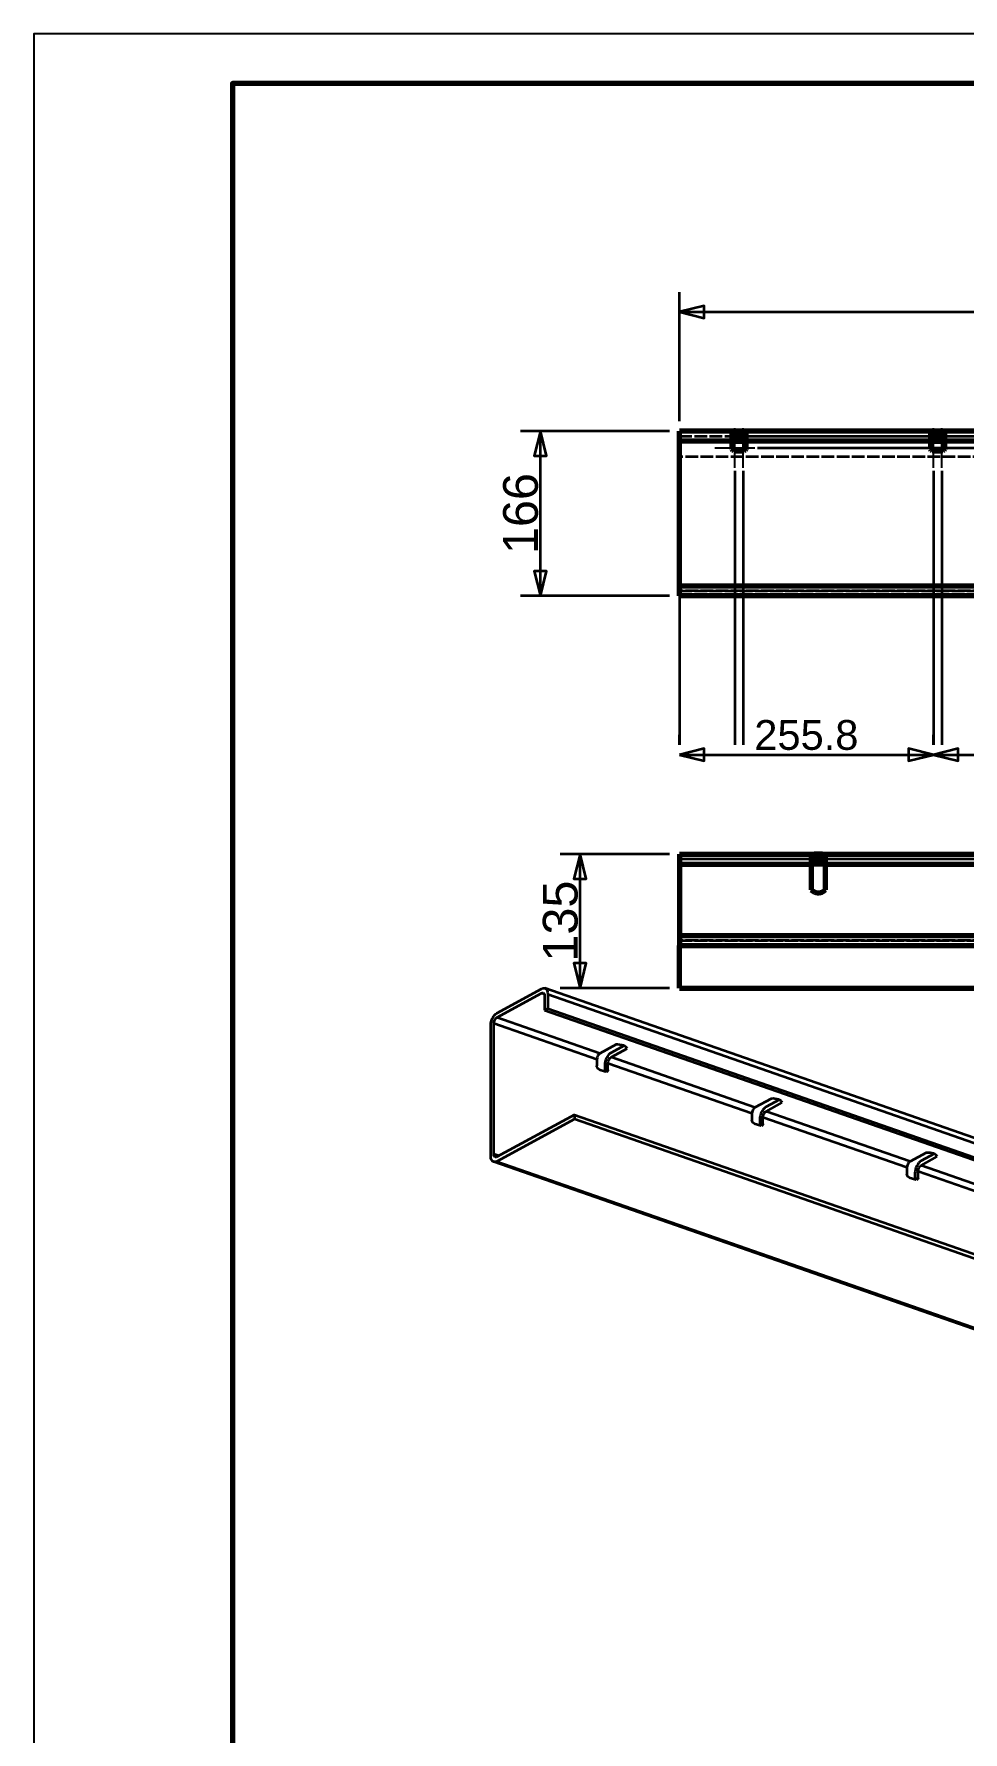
# Model space of a CAD drawing. Header units: millimetres. Extents: x 0 to 420, y 0 to 297.
# Drawn here: x 0 to 93.6, y 126 to 297 of the extents above; entities that cross this region are included whole.
import ezdxf
from ezdxf.enums import TextEntityAlignment as Align

# ---------------------------------------------------------------- set-up
doc = ezdxf.new("R2010")
doc.units = ezdxf.units.MM
doc.linetypes.add('CENTER', pattern=[5.08, 3.175, -0.635, 0.635, -0.635])
doc.linetypes.add('DASHED', pattern=[1.524, 1.27, -0.254])
doc.styles.add('GOST', font='Arial')

msp = doc.modelspace()

# ---------------------------------------------------------------- linework, layer by layer
at = {"color": 7, "lineweight": 35}
for p, q in [((65, 258), (65, 271)), ((65, 269), (265, 269)), ((64, 257), (49, 257)), ((51, 240.4), (51, 257)), ((72.88, 255.3), (280, 255.3)), ((73.72, 255.3), (280, 255.3)), ((92.88, 255.3), (280, 255.3)), ((70.58, 253), (70.58, 225.4)), ((71.42, 253), (71.42, 225.4)), ((90.58, 253), (90.58, 225.4)), ((91.42, 253), (91.42, 225.4)), ((64, 240.4), (49, 240.4)), ((65, 240.4), (65, 225.4)), ((65, 225.4), (65, 226.4)), ((90.58, 225.4), (90.58, 226.4)), ((90.58, 225.4), (90.58, 226.4)), ((65, 224.4), (90.58, 224.4)), ((90.58, 224.4), (250.58, 224.4)), ((64, 214.4), (53, 214.4)), ((55, 200.9), (55, 214.4)), ((64, 200.9), (53, 200.9))]:
    msp.add_line(p, q, dxfattribs=at)
at = {"color": 1, "lineweight": 70}
for p, q in [((65, 256.99), (65, 257)), ((70.28, 257), (65, 257)), ((70.28, 257), (65, 257)), ((65, 256.97), (65, 256.99)), ((65, 256.94), (65, 256.97)), ((65, 256.9), (65, 256.94)), ((65, 256.85), (65, 256.9)), ((65, 256.78), (65, 256.85)), ((65, 256.71), (65, 256.78)), ((65, 256.62), (65, 256.71)), ((65, 256.53), (65, 256.62)), ((70.37, 257), (70.28, 257)), ((70.28, 257), (70.28, 256.99)), ((70.28, 256.99), (70.28, 256.97)), ((70.28, 256.97), (70.28, 256.94)), ((70.28, 256.94), (70.28, 256.9)), ((70.28, 256.9), (70.28, 256.85)), ((70.28, 256.85), (70.28, 256.78)), ((70.28, 256.78), (70.28, 256.71)), ((70.28, 256.71), (70.28, 256.62)), ((70.28, 256.62), (70.28, 256.53)), ((70.46, 257), (70.37, 257)), ((70.56, 257), (70.46, 257)), ((70.66, 257), (70.56, 257)), ((70.77, 257), (70.66, 257)), ((70.89, 257), (70.77, 257)), ((71, 257), (70.89, 257)), ((71.11, 257), (71, 257)), ((71.23, 257), (71.11, 257)), ((71.34, 257), (71.23, 257)), ((71.44, 257), (71.34, 257)), ((71.54, 257), (71.44, 257)), ((71.63, 257), (71.54, 257)), ((71.72, 257), (71.63, 257)), ((90.28, 257), (71.72, 257)), ((90.28, 257), (71.72, 257)), ((71.72, 256.99), (71.72, 257)), ((71.72, 256.97), (71.72, 256.99)), ((71.72, 256.94), (71.72, 256.97)), ((71.72, 256.9), (71.72, 256.94)), ((71.72, 256.85), (71.72, 256.9)), ((71.72, 256.78), (71.72, 256.85)), ((71.72, 256.71), (71.72, 256.78)), ((71.72, 256.62), (71.72, 256.71)), ((71.72, 256.53), (71.72, 256.62)), ((90.37, 257), (90.28, 257)), ((90.28, 257), (90.28, 256.99)), ((90.28, 256.99), (90.28, 256.97)), ((90.28, 256.97), (90.28, 256.94)), ((90.28, 256.94), (90.28, 256.9)), ((90.28, 256.9), (90.28, 256.85)), ((90.28, 256.85), (90.28, 256.78)), ((90.28, 256.78), (90.28, 256.71)), ((90.28, 256.71), (90.28, 256.62)), ((90.28, 256.62), (90.28, 256.53)), ((90.46, 257), (90.37, 257)), ((90.56, 257), (90.46, 257)), ((90.66, 257), (90.56, 257)), ((90.77, 257), (90.66, 257)), ((90.89, 257), (90.77, 257)), ((91, 257), (90.89, 257)), ((91.11, 257), (91, 257)), ((91.23, 257), (91.11, 257)), ((91.34, 257), (91.23, 257)), ((91.44, 257), (91.34, 257)), ((91.54, 257), (91.44, 257)), ((91.63, 257), (91.54, 257)), ((91.72, 257), (91.63, 257)), ((110.28, 257), (91.72, 257)), ((110.28, 257), (91.72, 257)), ((91.72, 256.99), (91.72, 257)), ((91.72, 256.97), (91.72, 256.99)), ((91.72, 256.94), (91.72, 256.97)), ((91.72, 256.9), (91.72, 256.94)), ((91.72, 256.85), (91.72, 256.9)), ((91.72, 256.78), (91.72, 256.85)), ((91.72, 256.71), (91.72, 256.78)), ((91.72, 256.62), (91.72, 256.71)), ((91.72, 256.53), (91.72, 256.62)), ((65, 256.43), (65, 256.53)), ((65, 256.33), (65, 256.43)), ((65, 256.22), (65, 256.33)), ((65, 256.11), (65, 256.22)), ((65, 256), (65, 256.11)), ((65, 241.4), (65, 256)), ((70.28, 256), (65, 256)), ((70.28, 256.53), (70.28, 256.43)), ((70.28, 256.5), (70.37, 256.5)), ((70.28, 256.43), (70.28, 256.33)), ((70.28, 256.33), (70.28, 256.22)), ((70.28, 256.22), (70.28, 256.11)), ((70.28, 256.11), (70.28, 256)), ((70.28, 256), (70.28, 255.3)), ((70.28, 256), (71.72, 256)), ((70.3, 255.19), (70.28, 255.3)), ((70.37, 255.09), (70.3, 255.19)), ((70.37, 256.5), (70.46, 256.5)), ((70.47, 255.02), (70.37, 255.09)), ((70.46, 256.5), (70.56, 256.5)), ((70.58, 255), (70.47, 255.02)), ((70.56, 256.5), (70.66, 256.5)), ((70.58, 255), (71.42, 255)), ((70.66, 256.5), (70.77, 256.5)), ((70.77, 256.5), (70.89, 256.5)), ((70.89, 256.5), (71, 256.5)), ((71, 256.5), (71.11, 256.5)), ((71.11, 256.5), (71.23, 256.5)), ((71.23, 256.5), (71.34, 256.5)), ((71.34, 256.5), (71.44, 256.5)), ((71.53, 255.02), (71.42, 255)), ((71.44, 256.5), (71.54, 256.5)), ((71.63, 255.09), (71.53, 255.02)), ((71.54, 256.5), (71.63, 256.5)), ((71.63, 256.5), (71.72, 256.5)), ((71.7, 255.19), (71.63, 255.09)), ((71.72, 255.3), (71.7, 255.19)), ((71.72, 256.43), (71.72, 256.53)), ((71.72, 256.33), (71.72, 256.43)), ((71.72, 256.22), (71.72, 256.33)), ((71.72, 256.11), (71.72, 256.22)), ((71.72, 256), (71.72, 256.11)), ((71.72, 255.3), (71.72, 256)), ((90.28, 256), (71.72, 256)), ((90.28, 256.53), (90.28, 256.43)), ((90.28, 256.5), (90.37, 256.5)), ((90.28, 256.43), (90.28, 256.33)), ((90.28, 256.33), (90.28, 256.22)), ((90.28, 256.22), (90.28, 256.11)), ((90.28, 256.11), (90.28, 256)), ((90.28, 256), (90.28, 255.3)), ((90.28, 256), (91.72, 256)), ((90.3, 255.19), (90.28, 255.3)), ((90.37, 255.09), (90.3, 255.19)), ((90.37, 256.5), (90.46, 256.5)), ((90.47, 255.02), (90.37, 255.09)), ((90.46, 256.5), (90.56, 256.5)), ((90.58, 255), (90.47, 255.02)), ((90.56, 256.5), (90.66, 256.5)), ((90.58, 255), (91.42, 255)), ((90.66, 256.5), (90.77, 256.5)), ((90.77, 256.5), (90.89, 256.5)), ((90.89, 256.5), (91, 256.5)), ((91, 256.5), (91.11, 256.5)), ((91.11, 256.5), (91.23, 256.5)), ((91.23, 256.5), (91.34, 256.5)), ((91.34, 256.5), (91.44, 256.5)), ((91.53, 255.02), (91.42, 255)), ((91.44, 256.5), (91.54, 256.5)), ((91.63, 255.09), (91.53, 255.02)), ((91.54, 256.5), (91.63, 256.5)), ((91.63, 256.5), (91.72, 256.5)), ((91.7, 255.19), (91.63, 255.09)), ((91.72, 255.3), (91.7, 255.19)), ((91.72, 256.43), (91.72, 256.53)), ((91.72, 256.33), (91.72, 256.43)), ((91.72, 256.22), (91.72, 256.33)), ((91.72, 256.11), (91.72, 256.22)), ((91.72, 256), (91.72, 256.11)), ((91.72, 255.3), (91.72, 256)), ((110.28, 256), (91.72, 256)), ((65, 241.29), (65, 241.4)), ((265, 241.4), (65, 241.4)), ((65, 241.18), (65, 241.29)), ((65, 241.07), (65, 241.18)), ((65, 240.97), (65, 241.07)), ((65, 240.87), (65, 240.97)), ((65, 240.78), (65, 240.87)), ((65, 240.69), (65, 240.78)), ((65, 240.62), (65, 240.69)), ((65, 240.55), (65, 240.62)), ((65, 240.5), (65, 240.55)), ((65, 240.46), (65, 240.5)), ((65, 240.43), (65, 240.46)), ((65, 240.41), (65, 240.43)), ((65, 240.4), (65, 240.41)), ((265, 240.4), (65, 240.4)), ((65, 214.4), (78.28, 214.4)), ((65, 214.4), (65, 214.39)), ((65, 214.39), (65, 214.37)), ((65, 214.37), (65, 214.34)), ((65, 214.34), (65, 214.3)), ((65, 214.3), (65, 214.25)), ((65, 214.25), (65, 214.18)), ((65, 214.18), (65, 214.11)), ((65, 214.11), (65, 214.02)), ((65, 214.02), (65, 213.93)), ((65, 213.93), (65, 213.83)), ((65, 213.83), (65, 213.73)), ((78.28, 214.4), (78.28, 214.4)), ((78.28, 214.4), (78.29, 214.4)), ((78.28, 214.4), (78.28, 214.39)), ((78.28, 214.39), (78.28, 214.37)), ((78.28, 214.37), (78.28, 214.34)), ((78.28, 214.34), (78.28, 214.3)), ((78.28, 214.3), (78.28, 214.25)), ((78.28, 214.25), (78.28, 214.18)), ((78.28, 214.18), (78.28, 214.11)), ((78.28, 214.11), (78.28, 214.02)), ((78.28, 214.02), (78.28, 213.93)), ((78.28, 213.93), (78.28, 213.83)), ((78.29, 213.9), (78.28, 213.9)), ((78.28, 213.9), (78.28, 213.9)), ((78.28, 213.83), (78.28, 213.73)), ((78.29, 214.4), (78.3, 214.4)), ((78.3, 213.9), (78.29, 213.9)), ((78.3, 214.4), (78.31, 214.4)), ((78.31, 213.9), (78.3, 213.9)), ((78.31, 214.4), (78.33, 214.4)), ((78.33, 213.9), (78.31, 213.9)), ((78.33, 214.4), (78.35, 214.4)), ((78.35, 213.9), (78.33, 213.9)), ((78.35, 214.4), (78.37, 214.4)), ((78.37, 213.9), (78.35, 213.9)), ((78.37, 214.4), (78.39, 214.4)), ((78.39, 213.9), (78.37, 213.9)), ((78.39, 214.4), (78.42, 214.4)), ((78.42, 213.9), (78.39, 213.9)), ((78.42, 214.4), (78.45, 214.4)), ((78.45, 213.9), (78.42, 213.9)), ((78.45, 214.4), (78.48, 214.4)), ((78.48, 213.9), (78.45, 213.9)), ((78.48, 214.4), (78.51, 214.4)), ((78.51, 213.9), (78.48, 213.9)), ((78.51, 214.4), (78.55, 214.4)), ((78.55, 213.9), (78.51, 213.9)), ((78.55, 214.4), (78.58, 214.4)), ((78.58, 213.9), (78.55, 213.9)), ((79.42, 214.4), (78.58, 214.4)), ((78.58, 214.4), (78.58, 213.9)), ((78.58, 213.9), (79.42, 213.9)), ((79.42, 214.4), (79.45, 214.4)), ((79.42, 213.9), (79.42, 214.4)), ((79.45, 213.9), (79.42, 213.9)), ((79.45, 214.4), (79.49, 214.4)), ((79.49, 213.9), (79.45, 213.9)), ((79.49, 214.4), (79.52, 214.4)), ((79.52, 213.9), (79.49, 213.9)), ((79.52, 214.4), (79.55, 214.4)), ((79.55, 213.9), (79.52, 213.9)), ((79.55, 214.4), (79.58, 214.4)), ((79.58, 213.9), (79.55, 213.9)), ((79.58, 214.4), (79.61, 214.4)), ((79.61, 213.9), (79.58, 213.9)), ((79.61, 214.4), (79.63, 214.4)), ((79.63, 213.9), (79.61, 213.9)), ((79.63, 214.4), (79.65, 214.4)), ((79.65, 213.9), (79.63, 213.9)), ((79.65, 214.4), (79.67, 214.4)), ((79.67, 213.9), (79.65, 213.9)), ((79.67, 214.4), (79.69, 214.4)), ((79.69, 213.9), (79.67, 213.9)), ((79.69, 214.4), (79.7, 214.4)), ((79.7, 213.9), (79.69, 213.9)), ((79.7, 214.4), (79.71, 214.4)), ((79.71, 213.9), (79.7, 213.9)), ((79.71, 214.4), (79.72, 214.4)), ((79.72, 213.9), (79.71, 213.9)), ((79.72, 214.4), (79.72, 214.4)), ((79.72, 214.39), (79.72, 214.4)), ((79.72, 214.4), (98.28, 214.4)), ((79.72, 214.37), (79.72, 214.39)), ((79.72, 214.34), (79.72, 214.37)), ((79.72, 214.3), (79.72, 214.34)), ((79.72, 214.25), (79.72, 214.3)), ((79.72, 214.18), (79.72, 214.25)), ((79.72, 214.11), (79.72, 214.18)), ((79.72, 214.02), (79.72, 214.11)), ((79.72, 213.93), (79.72, 214.02)), ((79.72, 213.83), (79.72, 213.93)), ((79.72, 213.9), (79.72, 213.9)), ((79.72, 213.73), (79.72, 213.83)), ((65, 213.73), (65, 213.62)), ((65, 213.62), (65, 213.51)), ((65, 213.51), (65, 213.4)), ((65, 213.4), (65, 206.2)), ((65, 213.4), (78.28, 213.4)), ((78.28, 213.73), (78.28, 213.62)), ((78.28, 213.62), (78.28, 213.51)), ((78.28, 213.51), (78.28, 213.4)), ((78.28, 213.4), (78.28, 210.8)), ((79.72, 213.4), (78.28, 213.4)), ((79.72, 213.62), (79.72, 213.73)), ((79.72, 213.51), (79.72, 213.62)), ((79.72, 213.4), (79.72, 213.51)), ((79.72, 210.8), (79.72, 213.4)), ((79.72, 213.4), (98.28, 213.4)), ((78.28, 210.8), (78.46, 210.66)), ((78.46, 210.66), (78.66, 210.56)), ((78.66, 210.56), (78.89, 210.51)), ((78.89, 210.51), (79.11, 210.51)), ((79.11, 210.51), (79.34, 210.56)), ((79.34, 210.56), (79.54, 210.66)), ((79.54, 210.66), (79.72, 210.8)), ((65, 206.2), (65, 206.09)), ((65, 206.2), (265, 206.2)), ((65, 206.09), (65, 205.98)), ((65, 205.98), (65, 205.87)), ((65, 205.87), (65, 205.77)), ((65, 205.77), (65, 205.67)), ((65, 205.67), (65, 205.58)), ((65, 205.58), (65, 205.49)), ((65, 205.49), (65, 205.42)), ((65, 205.42), (65, 205.35)), ((65, 205.35), (65, 205.3)), ((65, 205.3), (65, 205.26)), ((65, 205.26), (65, 205.23)), ((65, 205.23), (65, 205.21)), ((65, 205.21), (65, 205.2)), ((65, 200.9), (65, 205.2)), ((65, 205.2), (265, 205.2)), ((65, 200.9), (265, 200.9))]:
    msp.add_line(p, q, dxfattribs=at)
at = {"color": 5, "linetype": 'DASHED', "lineweight": 35}
for p, q in [((65, 257), (65, 256.99)), ((65, 256.99), (65, 256.97)), ((65, 256.97), (65, 256.94)), ((65, 256.94), (65, 256.9)), ((65, 256.9), (65, 256.85)), ((65, 256.85), (65, 256.78)), ((65, 256.78), (65, 256.71)), ((65, 256.71), (65, 256.62)), ((65, 256.62), (65, 256.53)), ((71.72, 257), (70.28, 257)), ((70.28, 257), (70.28, 256.5)), ((71.72, 257), (71.72, 256.5)), ((91.72, 257), (90.28, 257)), ((90.28, 257), (90.28, 256.5)), ((91.72, 257), (91.72, 256.5)), ((65, 256.53), (65, 256.43)), ((65, 256.5), (65, 256.5)), ((65, 256.5), (65, 256.49)), ((65, 256.49), (65, 256.5)), ((65, 256.5), (65, 256.5)), ((65, 256.5), (70.28, 256.5)), ((65, 256.5), (265, 256.5)), ((65, 256.49), (65, 256.47)), ((65, 256.47), (65, 256.49)), ((65, 256.47), (65, 256.45)), ((65, 256.45), (65, 256.47)), ((65, 256.45), (65, 256.42)), ((65, 256.42), (65, 256.45)), ((65, 256.43), (65, 256.33)), ((65, 256.42), (65, 256.39)), ((65, 256.39), (65, 256.42)), ((65, 256.39), (65, 256.35)), ((65, 256.35), (65, 256.39)), ((65, 256.35), (65, 256.31)), ((65, 256.31), (65, 256.35)), ((65, 256.33), (65, 256.22)), ((65, 256.31), (65, 256.27)), ((65, 256.27), (65, 256.31)), ((65, 256.27), (65, 256.22)), ((65, 256.22), (65, 256.27)), ((65, 256.22), (65, 256.17)), ((65, 256.17), (65, 256.22)), ((65, 256.22), (65, 256.11)), ((65, 256.17), (65, 256.11)), ((65, 256.11), (65, 256.17)), ((65, 256.11), (65, 256.06)), ((65, 256.06), (65, 256.11)), ((65, 256.11), (65, 256)), ((65, 256.06), (65, 256)), ((65, 256), (65, 256.06)), ((65, 256), (65, 241.4)), ((65, 254.4), (65, 256)), ((65, 256), (65, 254.4)), ((70.28, 256.49), (70.28, 256.5)), ((70.28, 256.5), (70.28, 256.5)), ((70.28, 256.47), (70.28, 256.49)), ((70.28, 256.45), (70.28, 256.47)), ((70.28, 256.42), (70.28, 256.45)), ((70.28, 256.39), (70.28, 256.42)), ((70.28, 256.35), (70.28, 256.39)), ((70.28, 256.31), (70.28, 256.35)), ((70.28, 256.27), (70.28, 256.31)), ((70.28, 256.22), (70.28, 256.27)), ((70.28, 256.17), (70.28, 256.22)), ((70.28, 256.11), (70.28, 256.17)), ((70.28, 256.06), (70.28, 256.11)), ((70.28, 256), (70.28, 256.06)), ((70.28, 255.3), (70.28, 256)), ((70.28, 255.3), (70.3, 255.19)), ((70.3, 255.19), (70.37, 255.09)), ((70.37, 255.09), (70.47, 255.02)), ((70.47, 255.02), (70.58, 255)), ((71.42, 255), (70.58, 255)), ((71.42, 255), (71.53, 255.02)), ((71.53, 255.02), (71.63, 255.09)), ((71.63, 255.09), (71.7, 255.19)), ((71.7, 255.19), (71.72, 255.3)), ((71.72, 256.5), (71.72, 256.5)), ((71.72, 256.5), (71.72, 256.49)), ((71.72, 256.5), (90.28, 256.5)), ((71.72, 256.49), (71.72, 256.47)), ((71.72, 256.47), (71.72, 256.45)), ((71.72, 256.45), (71.72, 256.42)), ((71.72, 256.42), (71.72, 256.39)), ((71.72, 256.39), (71.72, 256.35)), ((71.72, 256.35), (71.72, 256.31)), ((71.72, 256.31), (71.72, 256.27)), ((71.72, 256.27), (71.72, 256.22)), ((71.72, 256.22), (71.72, 256.17)), ((71.72, 256.17), (71.72, 256.11)), ((71.72, 256.11), (71.72, 256.06)), ((71.72, 256.06), (71.72, 256)), ((71.72, 256), (71.72, 255.3)), ((90.28, 256.49), (90.28, 256.5)), ((90.28, 256.5), (90.28, 256.5)), ((90.28, 256.47), (90.28, 256.49)), ((90.28, 256.45), (90.28, 256.47)), ((90.28, 256.42), (90.28, 256.45)), ((90.28, 256.39), (90.28, 256.42)), ((90.28, 256.35), (90.28, 256.39)), ((90.28, 256.31), (90.28, 256.35)), ((90.28, 256.27), (90.28, 256.31)), ((90.28, 256.22), (90.28, 256.27)), ((90.28, 256.17), (90.28, 256.22)), ((90.28, 256.11), (90.28, 256.17)), ((90.28, 256.06), (90.28, 256.11)), ((90.28, 256), (90.28, 256.06)), ((90.28, 255.3), (90.28, 256)), ((90.28, 255.3), (90.3, 255.19)), ((90.3, 255.19), (90.37, 255.09)), ((90.37, 255.09), (90.47, 255.02)), ((90.47, 255.02), (90.58, 255)), ((91.42, 255), (90.58, 255)), ((91.42, 255), (91.53, 255.02)), ((91.53, 255.02), (91.63, 255.09)), ((91.63, 255.09), (91.7, 255.19)), ((91.7, 255.19), (91.72, 255.3)), ((91.72, 256.5), (91.72, 256.5)), ((91.72, 256.5), (91.72, 256.49)), ((91.72, 256.5), (110.28, 256.5)), ((91.72, 256.49), (91.72, 256.47)), ((91.72, 256.47), (91.72, 256.45)), ((91.72, 256.45), (91.72, 256.42)), ((91.72, 256.42), (91.72, 256.39)), ((91.72, 256.39), (91.72, 256.35)), ((91.72, 256.35), (91.72, 256.31)), ((91.72, 256.31), (91.72, 256.27)), ((91.72, 256.27), (91.72, 256.22)), ((91.72, 256.22), (91.72, 256.17)), ((91.72, 256.17), (91.72, 256.11)), ((91.72, 256.11), (91.72, 256.06)), ((91.72, 256.06), (91.72, 256)), ((91.72, 256), (91.72, 255.3)), ((265, 254.4), (65, 254.4)), ((265, 254.4), (65, 254.4)), ((65, 241.4), (65, 241.34)), ((65, 241.34), (65, 241.29)), ((65, 241.29), (65, 241.23)), ((65, 241.23), (65, 241.18)), ((65, 241.18), (65, 241.13)), ((65, 241.13), (65, 241.09)), ((65, 241.09), (65, 241.05)), ((65, 241.05), (65, 241.01)), ((65, 241.01), (65, 240.98)), ((65, 240.98), (65, 240.95)), ((65, 240.95), (65, 240.93)), ((65, 240.93), (65, 240.91)), ((65, 240.91), (65, 240.9)), ((65, 240.9), (65, 240.4)), ((65, 240.9), (65, 240.9)), ((65, 240.9), (265, 240.9)), ((265, 240.9), (65, 240.9)), ((65, 240.4), (265, 240.4)), ((65, 214.4), (265, 214.4)), ((65, 214.39), (65, 214.4)), ((65, 213.9), (65, 214.4)), ((65, 213.9), (65, 214.4)), ((65, 214.37), (65, 214.39)), ((65, 214.34), (65, 214.37)), ((65, 214.3), (65, 214.34)), ((65, 214.25), (65, 214.3)), ((65, 214.18), (65, 214.25)), ((65, 214.11), (65, 214.18)), ((65, 214.02), (65, 214.11)), ((65, 213.93), (65, 214.02)), ((65, 213.83), (65, 213.93)), ((265, 213.9), (65, 213.9)), ((78.28, 213.9), (65, 213.9)), ((65, 213.89), (65, 213.9)), ((65, 213.9), (65, 213.9)), ((65, 213.9), (65, 213.9)), ((65, 213.9), (65, 213.89)), ((65, 213.87), (65, 213.89)), ((65, 213.89), (65, 213.87)), ((65, 213.85), (65, 213.87)), ((65, 213.87), (65, 213.85)), ((65, 213.82), (65, 213.85)), ((65, 213.85), (65, 213.82)), ((65, 213.73), (65, 213.83)), ((65, 213.79), (65, 213.82)), ((65, 213.82), (65, 213.79)), ((65, 213.75), (65, 213.79)), ((65, 213.79), (65, 213.75)), ((78.28, 213.9), (78.28, 214.4)), ((78.28, 213.89), (78.28, 213.9)), ((78.28, 213.9), (78.28, 213.9)), ((78.28, 213.87), (78.28, 213.89)), ((78.28, 213.85), (78.28, 213.87)), ((78.28, 213.82), (78.28, 213.85)), ((78.28, 213.79), (78.28, 213.82)), ((78.28, 213.75), (78.28, 213.79)), ((79.72, 214.4), (79.72, 213.9)), ((98.28, 213.9), (79.72, 213.9)), ((79.72, 213.9), (79.72, 213.9)), ((79.72, 213.9), (79.72, 213.89)), ((79.72, 213.89), (79.72, 213.87)), ((79.72, 213.87), (79.72, 213.85)), ((79.72, 213.85), (79.72, 213.82)), ((79.72, 213.82), (79.72, 213.79)), ((79.72, 213.79), (79.72, 213.75)), ((65, 213.71), (65, 213.75)), ((65, 213.75), (65, 213.71)), ((65, 213.62), (65, 213.73)), ((65, 213.67), (65, 213.71)), ((65, 213.71), (65, 213.67)), ((65, 213.62), (65, 213.67)), ((65, 213.67), (65, 213.62)), ((65, 213.57), (65, 213.62)), ((65, 213.51), (65, 213.62)), ((65, 213.62), (65, 213.57)), ((65, 213.51), (65, 213.57)), ((65, 213.57), (65, 213.51)), ((65, 213.46), (65, 213.51)), ((65, 213.4), (65, 213.51)), ((65, 213.51), (65, 213.46)), ((65, 213.4), (65, 213.46)), ((65, 213.46), (65, 213.4)), ((65, 205.2), (65, 213.4)), ((65, 200.9), (65, 213.4)), ((65, 213.4), (65, 206.2)), ((78.28, 213.71), (78.28, 213.75)), ((78.28, 213.67), (78.28, 213.71)), ((78.28, 213.62), (78.28, 213.67)), ((78.28, 213.57), (78.28, 213.62)), ((78.28, 213.51), (78.28, 213.57)), ((78.28, 213.46), (78.28, 213.51)), ((78.28, 213.4), (78.28, 213.46)), ((78.28, 210.8), (78.28, 213.4)), ((79.72, 213.75), (79.72, 213.71)), ((79.72, 213.71), (79.72, 213.67)), ((79.72, 213.67), (79.72, 213.62)), ((79.72, 213.62), (79.72, 213.57)), ((79.72, 213.57), (79.72, 213.51)), ((79.72, 213.51), (79.72, 213.46)), ((79.72, 213.46), (79.72, 213.4)), ((79.72, 213.4), (79.72, 210.8)), ((78.46, 210.66), (78.28, 210.8)), ((78.66, 210.56), (78.46, 210.66)), ((78.89, 210.51), (78.66, 210.56)), ((79.11, 210.51), (78.89, 210.51)), ((79.34, 210.56), (79.11, 210.51)), ((79.54, 210.66), (79.34, 210.56)), ((79.72, 210.8), (79.54, 210.66)), ((65, 206.2), (65, 206.14)), ((65, 206.14), (65, 206.09)), ((65, 206.09), (65, 206.03)), ((65, 206.03), (65, 205.98)), ((65, 205.98), (65, 205.93)), ((65, 205.93), (65, 205.89)), ((65, 205.89), (65, 205.85)), ((65, 205.85), (65, 205.81)), ((65, 205.81), (65, 205.78)), ((65, 205.78), (65, 205.75)), ((65, 205.75), (65, 205.73)), ((65, 205.73), (65, 205.71)), ((65, 205.71), (65, 205.7)), ((65, 205.7), (65, 205.2)), ((65, 205.7), (65, 205.2)), ((265, 205.7), (65, 205.7)), ((65, 205.7), (65, 205.7)), ((65, 205.7), (265, 205.7)), ((65, 205.2), (265, 205.2)), ((265, 200.9), (65, 200.9))]:
    msp.add_line(p, q, dxfattribs=at)
at = {"color": 4, "linetype": 'CENTER', "lineweight": 25}
for p, q in [((70.58, 253.3), (70.58, 257.3)), ((71.42, 253.3), (71.42, 257.3)), ((90.58, 253.3), (90.58, 257.3)), ((91.42, 253.3), (91.42, 257.3)), ((68.58, 255.3), (72.58, 255.3)), ((69.42, 255.3), (73.42, 255.3)), ((88.58, 255.3), (92.58, 255.3)), ((89.42, 255.3), (93.42, 255.3))]:
    msp.add_line(p, q, dxfattribs=at)
at = {"color": 1, "lineweight": 35}
for p, q in [((46.62, 198.39), (51.12, 200.84)), ((46.62, 197.94), (51.12, 200.39)), ((51.12, 200.84), (51.21, 200.88)), ((51.12, 200.39), (51.21, 200.42)), ((51.4, 200.29), (51.12, 200.39)), ((51.21, 200.88), (51.29, 200.9)), ((51.21, 200.42), (51.29, 200.41)), ((51.29, 200.9), (51.38, 200.9)), ((51.29, 200.41), (51.35, 200.37)), ((51.35, 200.37), (51.4, 200.31)), ((51.38, 200.9), (51.45, 200.88)), ((51.4, 200.31), (51.42, 200.22)), ((51.42, 200.22), (51.43, 200.11)), ((51.43, 200.11), (51.43, 198.67)), ((51.45, 200.88), (51.57, 200.81)), ((207.63, 146.44), (51.45, 200.88)), ((51.57, 200.81), (51.67, 200.67)), ((51.67, 200.67), (51.73, 200.49)), ((51.73, 200.49), (51.75, 200.28)), ((51.75, 200.28), (51.75, 198.84)), ((51.75, 200.28), (207.92, 145.84)), ((51.43, 198.67), (51.75, 198.84)), ((51.43, 198.67), (207.61, 144.23)), ((51.75, 198.84), (207.92, 144.4)), ((46, 197.15), (46.01, 197.33)), ((46, 184.01), (46, 197.15)), ((46.01, 197.33), (46.05, 197.52)), ((46.05, 197.52), (46.11, 197.71)), ((46.11, 197.71), (46.18, 197.89)), ((46.18, 197.89), (46.28, 198.05)), ((46.28, 198.05), (46.39, 198.19)), ((46.31, 197.32), (46.34, 197.5)), ((46.31, 184.18), (46.31, 197.32)), ((56.68, 193.7), (46.31, 197.32)), ((46.34, 197.5), (46.4, 197.69)), ((46.39, 198.19), (46.5, 198.31)), ((46.4, 197.69), (46.51, 197.84)), ((46.5, 198.31), (46.62, 198.39)), ((46.51, 197.84), (46.62, 197.94)), ((56.99, 194.32), (46.62, 197.94)), ((58.62, 195.21), (56.99, 194.32)), ((59.42, 195.09), (58.12, 194.38)), ((58.82, 195.21), (58.62, 195.21)), ((59.01, 195.19), (58.82, 195.21)), ((59.2, 195.16), (59.01, 195.19)), ((59.37, 195.11), (59.2, 195.16)), ((59.51, 195.05), (59.37, 195.11)), ((59.62, 194.98), (59.51, 195.05)), ((59.7, 194.9), (59.62, 194.98)), ((56.71, 193.89), (56.68, 193.7)), ((56.68, 193.7), (56.68, 193.07)), ((56.77, 194.07), (56.71, 193.89)), ((56.88, 194.22), (56.77, 194.07)), ((56.99, 194.32), (56.88, 194.22)), ((57.51, 193.32), (57.49, 193.14)), ((57.54, 193.51), (57.51, 193.32)), ((57.6, 193.7), (57.54, 193.51)), ((57.68, 193.88), (57.6, 193.7)), ((57.77, 194.04), (57.68, 193.88)), ((57.88, 194.18), (57.77, 194.04)), ((57.81, 193.31), (57.83, 193.5)), ((57.81, 192.68), (57.81, 193.31)), ((72.3, 188.26), (57.81, 193.31)), ((57.83, 193.5), (57.9, 193.68)), ((58, 194.3), (57.88, 194.18)), ((57.9, 193.68), (58, 193.83)), ((58.12, 194.38), (58, 194.3)), ((58, 193.83), (58.12, 193.93)), ((58.12, 193.93), (59.74, 194.82)), ((72.61, 188.88), (58.12, 193.93)), ((59.74, 194.82), (59.7, 194.9)), ((56.7, 192.96), (56.68, 193.07)), ((56.75, 192.86), (56.7, 192.96)), ((56.83, 192.77), (56.75, 192.86)), ((56.92, 192.72), (56.83, 192.77)), ((56.92, 192.72), (57.57, 192.49)), ((57.49, 193.14), (57.49, 192.52)), ((57.5, 192.52), (57.81, 192.68)), ((57.65, 192.48), (57.57, 192.49)), ((57.72, 192.5), (57.65, 192.48)), ((57.78, 192.57), (57.72, 192.5)), ((57.81, 192.68), (57.78, 192.57)), ((54.43, 188.15), (46.62, 183.9)), ((54.43, 188.15), (210.61, 133.71)), ((54.43, 188.15), (54.43, 187.7)), ((72.32, 188.45), (72.3, 188.26)), ((72.3, 188.26), (72.3, 187.63)), ((72.39, 188.63), (72.32, 188.45)), ((72.49, 188.78), (72.39, 188.63)), ((72.61, 188.88), (72.49, 188.78)), ((74.24, 189.76), (72.61, 188.88)), ((73.22, 188.26), (73.16, 188.07)), ((73.29, 188.43), (73.22, 188.26)), ((73.39, 188.6), (73.29, 188.43)), ((73.5, 188.74), (73.39, 188.6)), ((73.45, 188.05), (73.52, 188.24)), ((73.61, 188.85), (73.5, 188.74)), ((73.52, 188.24), (73.62, 188.39)), ((73.74, 188.94), (73.61, 188.85)), ((73.62, 188.39), (73.74, 188.49)), ((75.04, 189.65), (73.74, 188.94)), ((73.74, 188.49), (75.36, 189.37)), ((88.23, 183.44), (73.74, 188.49)), ((74.44, 189.77), (74.24, 189.76)), ((74.63, 189.75), (74.44, 189.77)), ((74.82, 189.72), (74.63, 189.75)), ((74.98, 189.67), (74.82, 189.72)), ((75.13, 189.61), (74.98, 189.67)), ((75.24, 189.54), (75.13, 189.61)), ((75.32, 189.46), (75.24, 189.54)), ((75.36, 189.37), (75.32, 189.46)), ((54.43, 187.7), (46.62, 183.45)), ((210.61, 133.26), (54.43, 187.7)), ((72.32, 187.52), (72.3, 187.63)), ((72.37, 187.41), (72.32, 187.52)), ((72.44, 187.33), (72.37, 187.41)), ((72.53, 187.28), (72.44, 187.33)), ((72.53, 187.28), (73.19, 187.05)), ((73.12, 187.88), (73.11, 187.7)), ((73.11, 187.7), (73.11, 187.08)), ((73.16, 188.07), (73.12, 187.88)), ((73.12, 187.07), (73.42, 187.24)), ((73.27, 187.04), (73.19, 187.05)), ((73.33, 187.06), (73.27, 187.04)), ((73.4, 187.13), (73.33, 187.06)), ((73.42, 187.24), (73.4, 187.13)), ((73.42, 187.87), (73.45, 188.05)), ((73.42, 187.24), (73.42, 187.87)), ((87.92, 182.82), (73.42, 187.87)), ((46.02, 183.79), (46, 184.01)), ((46.08, 183.61), (46.02, 183.79)), ((46.17, 183.48), (46.08, 183.61)), ((46.3, 183.4), (46.17, 183.48)), ((46.37, 183.39), (46.3, 183.4)), ((202.47, 128.96), (46.3, 183.4)), ((46.32, 184.07), (46.31, 184.18)), ((46.82, 184), (46.31, 184.18)), ((46.35, 183.98), (46.32, 184.07)), ((46.4, 183.91), (46.35, 183.98)), ((46.45, 183.39), (46.37, 183.39)), ((46.46, 183.88), (46.4, 183.91)), ((46.54, 183.41), (46.45, 183.39)), ((46.54, 183.87), (46.46, 183.88)), ((46.62, 183.9), (46.54, 183.87)), ((46.62, 183.45), (46.54, 183.41)), ((46.62, 183.45), (202.8, 129.01)), ((87.94, 183), (87.92, 182.82)), ((88.01, 183.18), (87.94, 183)), ((88.11, 183.34), (88.01, 183.18)), ((88.23, 183.44), (88.11, 183.34)), ((89.85, 184.32), (88.23, 183.44)), ((89.01, 183.15), (88.91, 182.99)), ((89.11, 183.3), (89.01, 183.15)), ((89.23, 183.41), (89.11, 183.3)), ((89.35, 183.49), (89.23, 183.41)), ((89.23, 182.94), (89.35, 183.04)), ((90.66, 184.2), (89.35, 183.49)), ((89.35, 183.04), (90.98, 183.93)), ((103.85, 177.99), (89.35, 183.04)), ((90.05, 184.32), (89.85, 184.32)), ((90.25, 184.31), (90.05, 184.32)), ((90.43, 184.27), (90.25, 184.31)), ((90.6, 184.23), (90.43, 184.27)), ((90.74, 184.16), (90.6, 184.23)), ((90.86, 184.09), (90.74, 184.16)), ((90.94, 184.01), (90.86, 184.09)), ((90.98, 183.93), (90.94, 184.01)), ((87.92, 182.82), (87.92, 182.19)), ((87.93, 182.08), (87.92, 182.19)), ((87.99, 181.97), (87.93, 182.08)), ((88.06, 181.89), (87.99, 181.97)), ((88.15, 181.83), (88.06, 181.89)), ((88.15, 181.83), (88.81, 181.61)), ((88.74, 182.44), (88.73, 182.25)), ((88.73, 182.25), (88.73, 181.63)), ((88.78, 182.62), (88.74, 182.44)), ((88.74, 181.63), (89.04, 181.79)), ((88.83, 182.81), (88.78, 182.62)), ((88.88, 181.59), (88.81, 181.61)), ((88.91, 182.99), (88.83, 182.81)), ((88.95, 181.61), (88.88, 181.59)), ((89.02, 181.68), (88.95, 181.61)), ((89.04, 181.79), (89.02, 181.68)), ((89.04, 182.42), (89.07, 182.61)), ((89.04, 181.79), (89.04, 182.42)), ((103.53, 177.37), (89.04, 182.42)), ((89.07, 182.61), (89.13, 182.79)), ((89.13, 182.79), (89.23, 182.94))]:
    msp.add_line(p, q, dxfattribs=at)
at = {"color": 7, "lineweight": 25}
msp.add_lwpolyline([(0, 0), (420, 0), (420, 297), (0, 297)], close=True, dxfattribs=at)
at = {"color": 7, "lineweight": 70}
msp.add_lwpolyline([(20, 5), (415, 5), (415, 292), (20, 292)], close=True, dxfattribs=at)
at = {"color": 7, "lineweight": 35}
for points in [[(65, 269), (67.5, 268.38), (67.5, 269.62)], [(51, 257), (50.38, 254.5), (51.62, 254.5)], [(51, 240.4), (51.62, 242.9), (50.38, 242.9)], [(65, 224.4), (67.5, 223.78), (67.5, 225.03)], [(90.58, 224.4), (88.08, 225.03), (88.08, 223.78)], [(90.58, 224.4), (93.08, 223.78), (93.08, 225.03)], [(55, 214.4), (54.38, 211.9), (55.62, 211.9)], [(55, 200.9), (55.62, 203.4), (54.38, 203.4)]]:
    msp.add_lwpolyline(points, close=True, dxfattribs=at)

# ---------------------------------------------------------------- texts
at = {"color": 7, "style": 'GOST'}
for s, p in [('166', (49, 248.7)), ('135', (53, 207.65))]:
    msp.add_text(s, height=3.5, rotation=90, dxfattribs=at).set_placement(p, align=Align.MIDDLE)
msp.add_text('255.8', height=3, dxfattribs=at).set_placement((77.79, 226.4), align=Align.MIDDLE)

doc.saveas('drawing.dxf')
